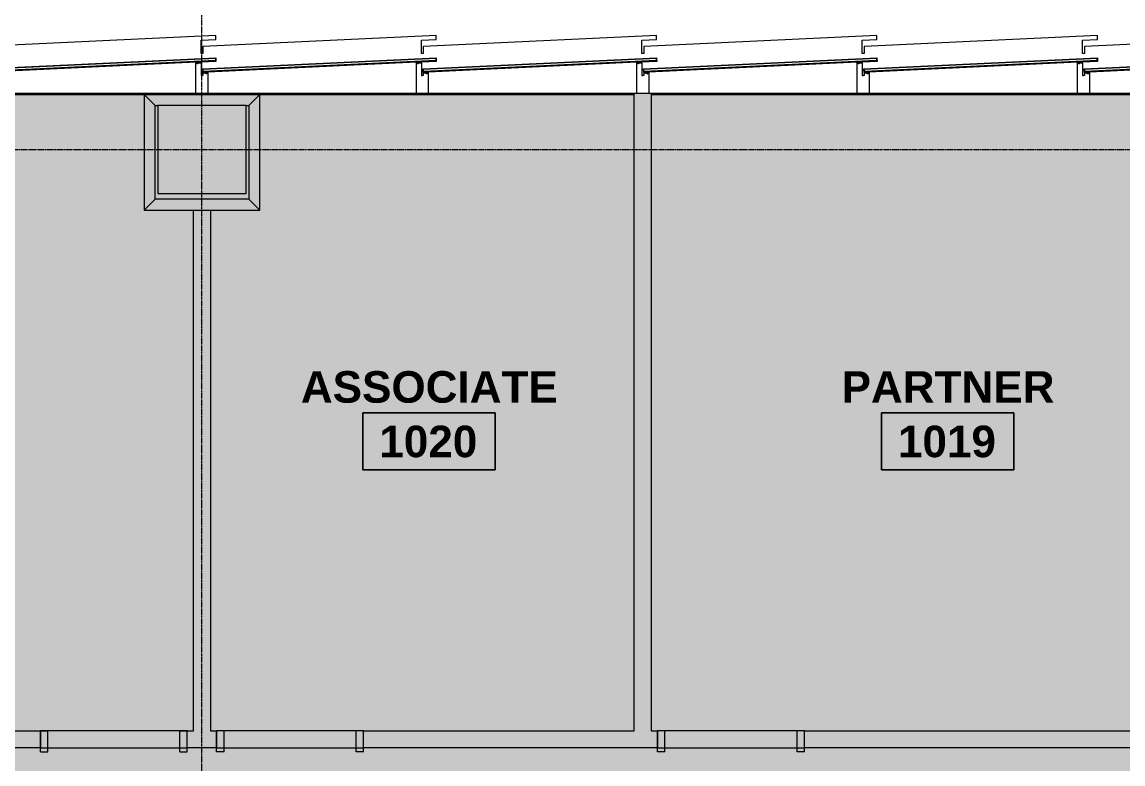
# Model space of a CAD drawing. Header units: inches. Extents: x -203 to 2908, y -968 to 768.
# Drawn here: x 1205.7 to 1505.5, y 397.9 to 599.9 of the extents above; entities that cross this region are included whole.
import ezdxf

# ---------------------------------------------------------------- set-up
doc = ezdxf.new("R2010")
doc.units = ezdxf.units.IN
doc.header["$MEASUREMENT"] = 0
doc.linetypes.add('Grid Line 1_2_', pattern=[0.875, 0.5, -0.125, 0.125, -0.125])
for name, color, linetype, lineweight in [('A-AREA-IDEN', 2, 'Continuous', 9), ('A-DETL-GENF', 92, 'Continuous', 9), ('A-DETL-THIN', 151, 'Continuous', 9), ('A-DOOR', 31, 'Continuous', 13), ('A-DOOR-FRAM', 31, 'Continuous', 20), ('A-Glaz-Exst', 7, 'Continuous', 9), ('A-WALL', 113, 'Continuous', 13), ('A-Wall-Exst', 7, 'Continuous', 9), ('A-WALL-PATT', 111, 'Continuous', 13), ('Jenner and Block 11fl_BB_dwg', 8, 'Continuous', 9), ('S-GRID', 1, 'Continuous', 9)]:
    doc.layers.add(name, color=color, linetype=linetype, lineweight=lineweight)
doc.styles.add('Swis721 Lt BT_B', font='', dxfattribs={"height": 8.583975})
doc.styles.get('Swis721 Lt BT_B').set_extended_font_data('Swis721 Lt BT', bold=True)

# ---------------------------------------------------------------- blocks, each defined once
blk = doc.blocks.new('Single Flush - OTJ_SOLIDFLUSH_ALUM-5493996-LEVEL 10 - RCP')
at = {"layer": 'A-DOOR-FRAM', "color": 8}
for p, q in [((-20, 3.4375), (-20, -2.3125)), ((-20, 3.4375), (-18, 3.4375)), ((-18, 3.4375), (-18, -2.3125)), ((18.000004, 3.4375), (18.000004, -2.3125)), ((18.000004, 3.4375), (20.000004, 3.4375)), ((20.000004, 3.4375), (20.000004, -2.3125)), ((-20, -2.3125), (-18, -2.3125)), ((18.000004, -2.3125), (20.000004, -2.3125))]:
    blk.add_line(p, q, dxfattribs=at)
blk = doc.blocks.new('Single Flush - OTJ_SOLIDFLUSH_ALUM-5493998-LEVEL 10 - RCP')
at = {"layer": 'A-DOOR-FRAM', "color": 8}
for p, q in [((-20, -3.4375), (-20, 2.3125)), ((-20, 2.3125), (-18, 2.3125)), ((-18, -3.4375), (-18, 2.3125)), ((18.000004, -3.4375), (18.000004, 2.3125)), ((18.000004, 2.3125), (20.000004, 2.3125)), ((20.000004, -3.4375), (20.000004, 2.3125)), ((-20, -3.4375), (-18, -3.4375)), ((18.000004, -3.4375), (20.000004, -3.4375))]:
    blk.add_line(p, q, dxfattribs=at)
blk = doc.blocks.new('Jenner and Block 11fl_BB_dwg_CW-60-V1-LEVEL 10 - RCP')
at = {"layer": 'A-Glaz-Exst'}
for p, q in [((12.2, 3.66), (9.21, -59.64)), ((12.71, 3.76), (9.71, -59.79)), ((12.7, 3.64), (11.95, 3.67)), ((11.38, -1.22), (11.47, -1.22)), ((11.38, -1.27), (11.46, -1.27)), ((11.51, -0.25), (11.47, -1.19)), ((11.69, -0.87), (11.49, -0.86)), ((11.67, -1.6), (11.68, -1.6)), ((11.68, -1.41), (11.69, -1.41)), ((11.68, -1.46), (11.68, -1.46)), ((11.68, -1.51), (11.68, -1.51)), ((11.68, -1.55), (11.68, -1.55)), ((11.69, -1.18), (11.7, -1.18)), ((11.69, -1.23), (11.7, -1.23)), ((11.69, -1.27), (11.69, -1.27)), ((11.69, -1.32), (11.69, -1.32)), ((11.69, -1.37), (11.69, -1.37)), ((11.7, -0.99), (11.71, -0.99)), ((11.7, -1.04), (11.7, -1.04)), ((11.7, -1.09), (11.7, -1.09)), ((11.7, -1.13), (11.7, -1.13)), ((11.71, -0.9), (11.71, -0.9)), ((11.71, -0.95), (11.71, -0.95)), ((8.67, -58.72), (8.75, -58.73)), ((8.67, -58.77), (8.75, -58.78)), ((8.94, -59.13), (8.74, -59.12)), ((8.96, -59.05), (8.97, -59.05)), ((8.96, -59.1), (8.96, -59.1)), ((8.96, -59.63), (9.71, -59.67)), ((8.97, -58.82), (8.98, -58.82)), ((8.97, -58.86), (8.97, -58.86)), ((8.97, -58.91), (8.97, -58.91)), ((8.97, -58.96), (8.97, -58.96)), ((8.96, -59), (8.97, -59)), ((8.98, -58.58), (8.99, -58.58)), ((8.98, -58.63), (8.99, -58.63)), ((8.98, -58.68), (8.98, -58.68)), ((8.98, -58.72), (8.98, -58.72)), ((8.98, -58.77), (8.98, -58.77)), ((8.99, -58.4), (9, -58.4)), ((8.99, -58.44), (8.99, -58.44)), ((8.99, -58.49), (8.99, -58.49)), ((8.99, -58.54), (8.99, -58.54))]:
    blk.add_line(p, q, dxfattribs=at)
at = {"layer": 'A-Glaz-Exst', "flags": 128}
for points in [[(9.95, -59.8), (12.95, 3.75), (12.7, 3.76), (11.95, 3.8), (11.76, -0.26), (11.7, -1.58), (9.02, -58.42), (8.96, -59.75), (9.95, -59.8)], [(14.14, 0), (14.14, -0.26), (17.76, -0.26), (17.95, 3.75), (18.96, 3.75), (15.96, -59.75), (14.14, -59.75), (14.14, -60)], [(2.96, -0.25), (3.14, -0.25), (3.14, 0)], [(11.56, -0.25), (8.14, -0.25), (8.14, 0), (8.14, -0.25)], [(2.96, -1.63), (2.96, -0.25), (2.96, -1.63), (11.5, -1.63)], [(11.44, -1.19), (11.42, -1.18), (11.42, -1.15), (11.35, -1.14), (11.32, -1.19), (11.31, -1.24), (11.32, -1.29), (11.34, -1.34), (11.41, -1.35), (11.41, -1.31), (11.44, -1.31)], [(11.49, -0.87), (11.47, -1.19), (11.41, -1.19), (11.41, -1.16), (11.38, -1.16), (11.33, -1.22), (11.32, -1.24), (11.33, -1.27), (11.37, -1.33), (11.4, -1.34), (11.4, -1.31), (11.47, -1.31), (11.46, -1.34)], [(11.45, -1.62), (11.47, -1.31), (11.45, -1.62), (11.65, -1.62)], [(8.97, -58.38), (8.71, -58.38), (2.96, -58.38), (2.96, -59.75), (2.96, -58.37)], [(2.96, -59.75), (3.14, -59.75), (3.14, -60)], [(8.75, -58.81), (8.71, -59.75), (8.14, -59.75), (8.14, -60)], [(8.72, -58.81), (8.7, -58.81), (8.7, -58.85), (8.62, -58.85), (8.6, -58.8), (8.6, -58.75), (8.61, -58.69), (8.63, -58.65), (8.71, -58.65), (8.71, -58.69), (8.73, -58.69)], [(8.74, -59.13), (8.75, -58.81), (8.69, -58.81), (8.68, -58.84), (8.65, -58.84), (8.61, -58.77), (8.61, -58.75), (8.62, -58.72), (8.66, -58.66), (8.69, -58.66), (8.69, -58.69), (8.76, -58.69), (8.77, -58.38)], [(8.76, -58.69), (8.77, -58.38), (8.76, -58.69), (8.76, -58.66)]]:
    blk.add_lwpolyline(points, dxfattribs=at)
at = {"layer": 'A-Glaz-Exst'}
for centre, radius, start, end in [((11.38, -1.25), 0.0249, 87.3555, 177.3555), ((11.38, -1.25), 0.0249, 177.3555, 267.3555), ((11.44, -1.16), 0.0305, 271.5516, 353.6896), ((11.43, -1.34), 0.0305, 1.0214, 83.1594), ((11.47, -1.25), 0.0249, 267.3555, 357.3555), ((11.47, -1.25), 0.0249, 357.3555, 87.3555), ((11.63, -0.5), 0.258, 238.8655, 297.0089), ((11.62, -0.6), 0.258, 238.8655, 297.0089), ((11.64, -0.31), 0.258, 238.8655, 297.0089), ((11.63, -0.41), 0.258, 238.8655, 297.0089), ((11.65, -0.03), 0.258, 238.8655, 297.0089), ((11.64, -0.12), 0.258, 238.8655, 297.0089), ((11.64, -0.22), 0.258, 238.8655, 297.0089), ((11.68, -1.53), 0.0234, 87.297, 267.297), ((11.67, -1.62), 0.0234, 87.297, 177.7828), ((11.67, -1.62), 0.0234, 87.297, 177.2547), ((11.69, -1.34), 0.0234, 87.297, 267.297), ((11.68, -1.44), 0.0234, 87.297, 267.297), ((11.7, -1.16), 0.0234, 87.297, 267.297), ((11.69, -1.25), 0.0234, 87.297, 267.297), ((11.68, -1.58), 0.0238, 260.3836, 353.7904), ((11.7, -0.97), 0.0234, 87.297, 267.297), ((11.7, -1.06), 0.0234, 87.297, 267.297), ((11.68, -1.48), 0.0234, 267.297, 87.297), ((11.68, -1.58), 0.0234, 15.8834, 87.297), ((11.68, -1.58), 0.0234, 267.297, 1.6464), ((11.71, -0.88), 0.0234, 175.8685, 267.297), ((11.69, -1.3), 0.0234, 267.297, 87.297), ((11.69, -1.39), 0.0234, 267.297, 87.297), ((11.71, -1.02), 0.0234, 267.297, 87.297), ((11.7, -1.11), 0.0234, 267.297, 87.297), ((11.7, -1.2), 0.0234, 267.297, 87.297), ((11.71, -0.92), 0.0234, 267.297, 87.297), ((8.67, -58.75), 0.0249, 87.3502, 177.3502), ((8.67, -58.75), 0.0249, 177.3502, 267.3502), ((8.83, -59.98), 0.34, 67.7305, 110.8758), ((8.83, -60.07), 0.34, 68.4686, 111.6228), ((8.72, -58.84), 0.0305, 1.0161, 83.1541), ((8.83, -59.72), 0.34, 65.4949, 108.6593), ((8.83, -59.81), 0.34, 66.2438, 109.3942), ((8.83, -59.89), 0.34, 67.0021, 110.133), ((8.73, -58.66), 0.0305, 271.5463, 353.6844), ((8.83, -59.55), 0.34, 63.9852, 107.2002), ((8.83, -59.64), 0.34, 64.7421, 107.928), ((8.75, -58.75), 0.0249, 357.3502, 87.3502), ((8.75, -58.75), 0.0249, 267.3502, 357.3502), ((8.97, -58.93), 0.0234, 87.3355, 267.3355), ((8.96, -59.03), 0.0234, 87.3355, 267.3355), ((8.96, -59.12), 0.0234, 87.3355, 193.174), ((8.98, -58.75), 0.0234, 87.3355, 267.3355), ((8.97, -58.84), 0.0234, 87.3355, 267.3355), ((8.99, -58.56), 0.0234, 87.3355, 267.3355), ((8.98, -58.65), 0.0234, 87.3355, 267.3355), ((8.96, -59.07), 0.0234, 267.3355, 87.3355), ((8.99, -58.37), 0.0234, 190.1274, 267.3355), ((8.99, -58.37), 0.0234, 190.6265, 267.3355), ((8.99, -58.47), 0.0234, 87.3355, 267.3355), ((8.97, -58.89), 0.0234, 267.3355, 87.3355), ((8.97, -58.98), 0.0234, 267.3355, 87.3355), ((8.98, -58.7), 0.0234, 267.3355, 87.3355), ((8.98, -58.79), 0.0234, 267.3355, 87.3355), ((9, -58.42), 0.0238, 0.8421, 94.2489), ((9, -58.42), 0.0234, 267.3355, 87.3355), ((8.99, -58.51), 0.0234, 267.3355, 87.3355), ((8.99, -58.61), 0.0234, 267.3355, 87.3355)]:
    blk.add_arc(centre, radius, start, end, dxfattribs=at)
blk = doc.blocks.new('Jenner and Block 11fl_BB_dwg_CW-60-5551899-LEVEL 10 - RCP')
at = {"layer": 'A-Glaz-Exst'}
for p, q in [((12.2, 3.66), (9.21, -59.64)), ((12.71, 3.76), (9.71, -59.79)), ((12.7, 3.64), (11.95, 3.67)), ((3.32, -1.63), (11.5, -1.63)), ((11.38, -1.22), (11.47, -1.22)), ((11.38, -1.27), (11.46, -1.27)), ((11.51, -0.25), (11.47, -1.19)), ((11.69, -0.87), (11.49, -0.86)), ((11.67, -1.6), (11.68, -1.6)), ((11.68, -1.41), (11.69, -1.41)), ((11.68, -1.46), (11.68, -1.46)), ((11.68, -1.51), (11.68, -1.51)), ((11.68, -1.55), (11.68, -1.55)), ((11.69, -1.18), (11.7, -1.18)), ((11.69, -1.23), (11.7, -1.23)), ((11.69, -1.27), (11.69, -1.27)), ((11.69, -1.32), (11.69, -1.32)), ((11.69, -1.37), (11.69, -1.37)), ((11.7, -0.99), (11.71, -0.99)), ((11.7, -1.04), (11.7, -1.04)), ((11.7, -1.09), (11.7, -1.09)), ((11.7, -1.13), (11.7, -1.13)), ((11.71, -0.9), (11.71, -0.9)), ((11.71, -0.95), (11.71, -0.95)), ((8.67, -58.72), (8.75, -58.73)), ((8.67, -58.77), (8.75, -58.78)), ((8.94, -59.13), (8.74, -59.12)), ((8.96, -59.05), (8.97, -59.05)), ((8.96, -59.1), (8.96, -59.1)), ((8.96, -59.63), (9.71, -59.67)), ((8.97, -58.82), (8.98, -58.82)), ((8.97, -58.86), (8.97, -58.86)), ((8.97, -58.91), (8.97, -58.91)), ((8.97, -58.96), (8.97, -58.96)), ((8.96, -59), (8.97, -59)), ((8.98, -58.58), (8.99, -58.58)), ((8.98, -58.63), (8.99, -58.63)), ((8.98, -58.68), (8.98, -58.68)), ((8.98, -58.72), (8.98, -58.72)), ((8.98, -58.77), (8.98, -58.77)), ((8.99, -58.4), (9, -58.4)), ((8.99, -58.44), (8.99, -58.44)), ((8.99, -58.49), (8.99, -58.49)), ((8.99, -58.54), (8.99, -58.54))]:
    blk.add_line(p, q, dxfattribs=at)
at = {"layer": 'A-Glaz-Exst', "flags": 128}
for points in [[(9.95, -59.8), (12.95, 3.75), (12.7, 3.76), (11.95, 3.8), (11.76, -0.26), (11.7, -1.58), (9.02, -58.42), (8.96, -59.75), (9.95, -59.8)], [(14.14, 0), (14.14, -0.26), (17.76, -0.26), (17.95, 3.75), (18.96, 3.75), (15.96, -59.75), (14.14, -59.75), (14.14, -60)], [(11.56, -0.25), (8.14, -0.25), (8.14, 0), (8.14, -0.25)], [(11.44, -1.19), (11.42, -1.18), (11.42, -1.15), (11.35, -1.14), (11.32, -1.19), (11.31, -1.24), (11.32, -1.29), (11.34, -1.34), (11.41, -1.35), (11.41, -1.31), (11.44, -1.31)], [(11.49, -0.87), (11.47, -1.19), (11.41, -1.19), (11.41, -1.16), (11.38, -1.16), (11.33, -1.22), (11.32, -1.24), (11.33, -1.27), (11.37, -1.33), (11.4, -1.34), (11.4, -1.31), (11.47, -1.31), (11.46, -1.34)], [(11.45, -1.62), (11.47, -1.31), (11.45, -1.62), (11.65, -1.62)], [(8.97, -58.38), (8.71, -58.38), (2.96, -58.38), (2.96, -59.75), (2.96, -58.37)], [(2.96, -59.75), (3.14, -59.75), (3.14, -60)], [(8.75, -58.81), (8.71, -59.75), (8.14, -59.75), (8.14, -60)], [(8.72, -58.81), (8.7, -58.81), (8.7, -58.85), (8.62, -58.85), (8.6, -58.8), (8.6, -58.75), (8.61, -58.69), (8.63, -58.65), (8.71, -58.65), (8.71, -58.69), (8.73, -58.69)], [(8.74, -59.13), (8.75, -58.81), (8.69, -58.81), (8.68, -58.84), (8.65, -58.84), (8.61, -58.77), (8.61, -58.75), (8.62, -58.72), (8.66, -58.66), (8.69, -58.66), (8.69, -58.69), (8.76, -58.69), (8.77, -58.38)], [(8.76, -58.69), (8.77, -58.38), (8.76, -58.69), (8.76, -58.66)]]:
    blk.add_lwpolyline(points, dxfattribs=at)
at = {"layer": 'A-Glaz-Exst'}
for centre, radius, start, end in [((11.38, -1.25), 0.0249, 87.3555, 177.3555), ((11.38, -1.25), 0.0249, 177.3555, 267.3555), ((11.44, -1.16), 0.0305, 271.5516, 353.6896), ((11.43, -1.34), 0.0305, 1.0214, 83.1594), ((11.47, -1.25), 0.0249, 267.3555, 357.3555), ((11.47, -1.25), 0.0249, 357.3555, 87.3555), ((11.63, -0.5), 0.258, 238.8655, 297.0089), ((11.62, -0.6), 0.258, 238.8655, 297.0089), ((11.64, -0.31), 0.258, 238.8655, 297.0089), ((11.63, -0.41), 0.258, 238.8655, 297.0089), ((11.65, -0.03), 0.258, 238.8655, 297.0089), ((11.64, -0.12), 0.258, 238.8655, 297.0089), ((11.64, -0.22), 0.258, 238.8655, 297.0089), ((11.68, -1.53), 0.0234, 87.297, 267.297), ((11.67, -1.62), 0.0234, 87.297, 177.7828), ((11.67, -1.62), 0.0234, 87.297, 177.2547), ((11.69, -1.34), 0.0234, 87.297, 267.297), ((11.68, -1.44), 0.0234, 87.297, 267.297), ((11.7, -1.16), 0.0234, 87.297, 267.297), ((11.69, -1.25), 0.0234, 87.297, 267.297), ((11.68, -1.58), 0.0238, 260.3836, 353.7904), ((11.7, -0.97), 0.0234, 87.297, 267.297), ((11.7, -1.06), 0.0234, 87.297, 267.297), ((11.68, -1.48), 0.0234, 267.297, 87.297), ((11.68, -1.58), 0.0234, 15.8834, 87.297), ((11.68, -1.58), 0.0234, 267.297, 1.6464), ((11.71, -0.88), 0.0234, 175.8685, 267.297), ((11.69, -1.3), 0.0234, 267.297, 87.297), ((11.69, -1.39), 0.0234, 267.297, 87.297), ((11.71, -1.02), 0.0234, 267.297, 87.297), ((11.7, -1.11), 0.0234, 267.297, 87.297), ((11.7, -1.2), 0.0234, 267.297, 87.297), ((11.71, -0.92), 0.0234, 267.297, 87.297), ((8.67, -58.75), 0.0249, 87.3502, 177.3502), ((8.67, -58.75), 0.0249, 177.3502, 267.3502), ((8.83, -59.98), 0.34, 67.7305, 110.8758), ((8.83, -60.07), 0.34, 68.4686, 111.6228), ((8.72, -58.84), 0.0305, 1.0161, 83.1541), ((8.83, -59.72), 0.34, 65.4949, 108.6593), ((8.83, -59.81), 0.34, 66.2438, 109.3942), ((8.83, -59.89), 0.34, 67.0021, 110.133), ((8.73, -58.66), 0.0305, 271.5463, 353.6844), ((8.83, -59.55), 0.34, 63.9852, 107.2002), ((8.83, -59.64), 0.34, 64.7421, 107.928), ((8.75, -58.75), 0.0249, 357.3502, 87.3502), ((8.75, -58.75), 0.0249, 267.3502, 357.3502), ((8.97, -58.93), 0.0234, 87.3355, 267.3355), ((8.96, -59.03), 0.0234, 87.3355, 267.3355), ((8.96, -59.12), 0.0234, 87.3355, 193.174), ((8.98, -58.75), 0.0234, 87.3355, 267.3355), ((8.97, -58.84), 0.0234, 87.3355, 267.3355), ((8.99, -58.56), 0.0234, 87.3355, 267.3355), ((8.98, -58.65), 0.0234, 87.3355, 267.3355), ((8.96, -59.07), 0.0234, 267.3355, 87.3355), ((8.99, -58.37), 0.0234, 190.1274, 267.3355), ((8.99, -58.37), 0.0234, 190.6265, 267.3355), ((8.99, -58.47), 0.0234, 87.3355, 267.3355), ((8.97, -58.89), 0.0234, 267.3355, 87.3355), ((8.97, -58.98), 0.0234, 267.3355, 87.3355), ((8.98, -58.7), 0.0234, 267.3355, 87.3355), ((8.98, -58.79), 0.0234, 267.3355, 87.3355), ((9, -58.42), 0.0238, 0.8421, 94.2489), ((9, -58.42), 0.0234, 267.3355, 87.3355), ((8.99, -58.51), 0.0234, 267.3355, 87.3355), ((8.99, -58.61), 0.0234, 267.3355, 87.3355)]:
    blk.add_arc(centre, radius, start, end, dxfattribs=at)
blk = doc.blocks.new('Jenner and Block 11fl_BB_dwg_CW-60-V15-LEVEL 10 - RCP')
at = {"layer": 'A-Glaz-Exst'}
for p, q in [((12.2, 3.66), (9.21, -59.64)), ((12.71, 3.76), (9.71, -59.79)), ((12.7, 3.64), (11.95, 3.67)), ((11.38, -1.22), (11.47, -1.22)), ((11.38, -1.27), (11.46, -1.27)), ((11.51, -0.25), (11.47, -1.19)), ((11.69, -0.87), (11.49, -0.86)), ((11.67, -1.6), (11.68, -1.6)), ((11.68, -1.41), (11.69, -1.41)), ((11.68, -1.46), (11.68, -1.46)), ((11.68, -1.51), (11.68, -1.51)), ((11.68, -1.55), (11.68, -1.55)), ((11.69, -1.18), (11.7, -1.18)), ((11.69, -1.23), (11.7, -1.23)), ((11.69, -1.27), (11.69, -1.27)), ((11.69, -1.32), (11.69, -1.32)), ((11.69, -1.37), (11.69, -1.37)), ((11.7, -0.99), (11.71, -0.99)), ((11.7, -1.04), (11.7, -1.04)), ((11.7, -1.09), (11.7, -1.09)), ((11.7, -1.13), (11.7, -1.13)), ((11.71, -0.9), (11.71, -0.9)), ((11.71, -0.95), (11.71, -0.95)), ((8.67, -58.72), (8.75, -58.73)), ((8.67, -58.77), (8.75, -58.78)), ((8.94, -59.13), (8.74, -59.12)), ((8.96, -59.05), (8.97, -59.05)), ((8.96, -59.1), (8.96, -59.1)), ((8.96, -59.63), (9.71, -59.67)), ((8.97, -58.82), (8.98, -58.82)), ((8.97, -58.86), (8.97, -58.86)), ((8.97, -58.91), (8.97, -58.91)), ((8.97, -58.96), (8.97, -58.96)), ((8.96, -59), (8.97, -59)), ((8.98, -58.58), (8.99, -58.58)), ((8.98, -58.63), (8.99, -58.63)), ((8.98, -58.68), (8.98, -58.68)), ((8.98, -58.72), (8.98, -58.72)), ((8.98, -58.77), (8.98, -58.77)), ((8.99, -58.4), (9, -58.4)), ((8.99, -58.44), (8.99, -58.44)), ((8.99, -58.49), (8.99, -58.49)), ((8.99, -58.54), (8.99, -58.54))]:
    blk.add_line(p, q, dxfattribs=at)
at = {"layer": 'A-Glaz-Exst', "flags": 128}
for points in [[(9.95, -59.8), (12.95, 3.75), (12.7, 3.76), (11.95, 3.8), (11.76, -0.26), (11.7, -1.58), (9.02, -58.42), (8.96, -59.75), (9.95, -59.8)], [(14.14, 0), (14.14, -0.26), (17.76, -0.26), (17.95, 3.75), (18.96, 3.75), (15.96, -59.75), (14.14, -59.75), (14.14, -60)], [(2.96, -0.25), (3.14, -0.25), (3.14, 0)], [(11.56, -0.25), (8.14, -0.25), (8.14, 0), (8.14, -0.25)], [(2.96, -1.63), (2.96, -0.25), (2.96, -1.63), (11.5, -1.63)], [(11.44, -1.19), (11.42, -1.18), (11.42, -1.15), (11.35, -1.14), (11.32, -1.19), (11.31, -1.24), (11.32, -1.29), (11.34, -1.34), (11.41, -1.35), (11.41, -1.31), (11.44, -1.31)], [(11.49, -0.87), (11.47, -1.19), (11.41, -1.19), (11.41, -1.16), (11.38, -1.16), (11.33, -1.22), (11.32, -1.24), (11.33, -1.27), (11.37, -1.33), (11.4, -1.34), (11.4, -1.31), (11.47, -1.31), (11.46, -1.34)], [(11.45, -1.62), (11.47, -1.31), (11.45, -1.62), (11.65, -1.62)], [(8.97, -58.38), (8.71, -58.38), (3.32, -58.38)], [(8.75, -58.81), (8.71, -59.75), (8.14, -59.75), (8.14, -60)], [(8.72, -58.81), (8.7, -58.81), (8.7, -58.85), (8.62, -58.85), (8.6, -58.8), (8.6, -58.75), (8.61, -58.69), (8.63, -58.65), (8.71, -58.65), (8.71, -58.69), (8.73, -58.69)], [(8.74, -59.13), (8.75, -58.81), (8.69, -58.81), (8.68, -58.84), (8.65, -58.84), (8.61, -58.77), (8.61, -58.75), (8.62, -58.72), (8.66, -58.66), (8.69, -58.66), (8.69, -58.69), (8.76, -58.69), (8.77, -58.38)], [(8.76, -58.69), (8.77, -58.38), (8.76, -58.69), (8.76, -58.66)]]:
    blk.add_lwpolyline(points, dxfattribs=at)
at = {"layer": 'A-Glaz-Exst'}
for centre, radius, start, end in [((11.38, -1.25), 0.0249, 87.3555, 177.3555), ((11.38, -1.25), 0.0249, 177.3555, 267.3555), ((11.44, -1.16), 0.0305, 271.5516, 353.6896), ((11.43, -1.34), 0.0305, 1.0214, 83.1594), ((11.47, -1.25), 0.0249, 267.3555, 357.3555), ((11.47, -1.25), 0.0249, 357.3555, 87.3555), ((11.63, -0.5), 0.258, 238.8655, 297.0089), ((11.62, -0.6), 0.258, 238.8655, 297.0089), ((11.64, -0.31), 0.258, 238.8655, 297.0089), ((11.63, -0.41), 0.258, 238.8655, 297.0089), ((11.65, -0.03), 0.258, 238.8655, 297.0089), ((11.64, -0.12), 0.258, 238.8655, 297.0089), ((11.64, -0.22), 0.258, 238.8655, 297.0089), ((11.68, -1.53), 0.0234, 87.297, 267.297), ((11.67, -1.62), 0.0234, 87.297, 177.7828), ((11.67, -1.62), 0.0234, 87.297, 177.2547), ((11.69, -1.34), 0.0234, 87.297, 267.297), ((11.68, -1.44), 0.0234, 87.297, 267.297), ((11.7, -1.16), 0.0234, 87.297, 267.297), ((11.69, -1.25), 0.0234, 87.297, 267.297), ((11.68, -1.58), 0.0238, 260.3836, 353.7904), ((11.7, -0.97), 0.0234, 87.297, 267.297), ((11.7, -1.06), 0.0234, 87.297, 267.297), ((11.68, -1.48), 0.0234, 267.297, 87.297), ((11.68, -1.58), 0.0234, 15.8834, 87.297), ((11.68, -1.58), 0.0234, 267.297, 1.6464), ((11.71, -0.88), 0.0234, 175.8685, 267.297), ((11.69, -1.3), 0.0234, 267.297, 87.297), ((11.69, -1.39), 0.0234, 267.297, 87.297), ((11.71, -1.02), 0.0234, 267.297, 87.297), ((11.7, -1.11), 0.0234, 267.297, 87.297), ((11.7, -1.2), 0.0234, 267.297, 87.297), ((11.71, -0.92), 0.0234, 267.297, 87.297), ((8.67, -58.75), 0.0249, 87.3502, 177.3502), ((8.67, -58.75), 0.0249, 177.3502, 267.3502), ((8.83, -59.98), 0.34, 67.7305, 110.8758), ((8.83, -60.07), 0.34, 68.4686, 111.6228), ((8.72, -58.84), 0.0305, 1.0161, 83.1541), ((8.83, -59.72), 0.34, 65.4949, 108.6593), ((8.83, -59.81), 0.34, 66.2438, 109.3942), ((8.83, -59.89), 0.34, 67.0021, 110.133), ((8.73, -58.66), 0.0305, 271.5463, 353.6844), ((8.83, -59.55), 0.34, 63.9852, 107.2002), ((8.83, -59.64), 0.34, 64.7421, 107.928), ((8.75, -58.75), 0.0249, 357.3502, 87.3502), ((8.75, -58.75), 0.0249, 267.3502, 357.3502), ((8.97, -58.93), 0.0234, 87.3355, 267.3355), ((8.96, -59.03), 0.0234, 87.3355, 267.3355), ((8.96, -59.12), 0.0234, 87.3355, 193.174), ((8.98, -58.75), 0.0234, 87.3355, 267.3355), ((8.97, -58.84), 0.0234, 87.3355, 267.3355), ((8.99, -58.56), 0.0234, 87.3355, 267.3355), ((8.98, -58.65), 0.0234, 87.3355, 267.3355), ((8.96, -59.07), 0.0234, 267.3355, 87.3355), ((8.99, -58.37), 0.0234, 190.1274, 267.3355), ((8.99, -58.37), 0.0234, 190.6265, 267.3355), ((8.99, -58.47), 0.0234, 87.3355, 267.3355), ((8.97, -58.89), 0.0234, 267.3355, 87.3355), ((8.97, -58.98), 0.0234, 267.3355, 87.3355), ((8.98, -58.7), 0.0234, 267.3355, 87.3355), ((8.98, -58.79), 0.0234, 267.3355, 87.3355), ((9, -58.42), 0.0238, 0.8421, 94.2489), ((9, -58.42), 0.0234, 267.3355, 87.3355), ((8.99, -58.51), 0.0234, 267.3355, 87.3355), ((8.99, -58.61), 0.0234, 267.3355, 87.3355)]:
    blk.add_arc(centre, radius, start, end, dxfattribs=at)
blk = doc.blocks.new('Jenner and Block 11fl_BB_dwg-4752473-LEVEL 10 - RCP')
at = {"layer": 'A-Glaz-Exst'}
for p, q in [((1077.05, 580.15), (1372.42, 580.15)), ((1377.05, 580.15), (1732.42, 580.15))]:
    blk.add_line(p, q, dxfattribs=at)
at = {"layer": 'A-Wall-Exst'}
blk.add_line((1266.73, 577.15), (1267.48, 577.15), dxfattribs=at)
at = {"layer": 'A-Wall-Exst', "flags": 128}
for points in [[(1238.98, 580.15), (1238.98, 548.65), (1252.42, 548.65)], [(1257.05, 548.65), (1270.48, 548.65), (1270.48, 580.15), (1238.98, 580.15)], [(1267.48, 577.15), (1267.48, 551.65), (1241.98, 551.65), (1241.98, 577.15), (1242.73, 577.15)]]:
    blk.add_lwpolyline(points, dxfattribs=at)
at = {"layer": 'A-WALL-PATT', "color": 7, "lineweight": 9, "flags": 128}
for points in [[(1238.98, 580.15), (1241.98, 577.15)], [(1267.48, 577.15), (1270.48, 580.15)], [(1241.98, 551.65), (1238.98, 548.65)], [(1267.48, 551.65), (1270.48, 548.65)]]:
    blk.add_lwpolyline(points, close=True, dxfattribs=at)
at = {"extrusion": (0, 0, -1), "zscale": -1, "rotation": 90.00000000000001}
for name, p in [('Jenner and Block 11fl_BB_dwg_CW-60-V1-LEVEL 10 - RCP', (-1254.73, 577.19)), ('Jenner and Block 11fl_BB_dwg_CW-60-V1-LEVEL 10 - RCP', (-1314.73, 577.19)), ('Jenner and Block 11fl_BB_dwg_CW-60-5551899-LEVEL 10 - RCP', (-1374.73, 577.19)), ('Jenner and Block 11fl_BB_dwg_CW-60-V15-LEVEL 10 - RCP', (-1434.73, 577.19)), ('Jenner and Block 11fl_BB_dwg_CW-60-V1-LEVEL 10 - RCP', (-1494.73, 577.19)), ('Jenner and Block 11fl_BB_dwg_CW-60-V1-LEVEL 10 - RCP', (-1554.73, 577.19))]:
    blk.add_blockref(name, p, dxfattribs=at)
blk = doc.blocks.new('Room Tag - Room Name and Number-3379422-LEVEL 10 - RCP')
at = {"layer": 'A-AREA-IDEN'}
for p, q in [((-0.1881, -0.1636), (-0.1881, -0.0018)), ((-0.1881, -0.0018), (0.1869, -0.0018)), ((0.1869, -0.0018), (-0.1881, -0.0018)), ((-0.1881, -0.0018), (-0.1881, -0.1636)), ((0.1869, -0.0018), (0.1869, -0.1636)), ((0.1869, -0.1636), (0.1869, -0.0018)), ((0.1869, -0.1636), (-0.1881, -0.1636)), ((-0.1881, -0.1636), (0.1869, -0.1636))]:
    blk.add_line(p, q, dxfattribs=at)

msp = doc.modelspace()

# ---------------------------------------------------------------- hatches: boundary and pattern name
at = {"layer": 'A-DETL-GENF'}
h = msp.add_hatch(color=9, dxfattribs=at)
h.paths.add_polyline_path([(660.98, -433.44), (660.98, -433.94), (656.69, -433.94), (656.69, -433.44)], flags=0)
h.paths.add_polyline_path([(131.76, -847.99), (290.55, -780.58), (225.58, -627.57), (209.01, -634.6), (202.64, -619.58), (206.9, -617.78), (211.46, -628.54), (296.14, -592.58), (297.95, -596.84), (229.84, -625.76), (294.8, -778.77), (401.29, -733.56), (336.32, -580.55), (334.77, -581.21), (332.96, -576.95), (428.69, -536.31), (430.5, -540.56), (340.58, -578.74), (405.55, -731.76), (515.31, -685.15), (511.69, -685.15), (511.69, -619.4), (491.89, -619.4), (491.89, -612.4), (492.01, -612.4), (492.01, -532.94), (471.73, -532.94), (471.73, -523.06), (467.32, -524.93), (465.51, -520.68), (471.73, -518.03), (471.73, -508.94), (495.73, -508.94), (495.73, -510.53), (499.51, -510.53), (499.51, -516.53), (499.01, -516.53), (499.01, -612.4), (658.19, -612.4), (718.26, -586.9), (718.26, -516.53), (539.51, -516.53), (539.51, -510.53), (555.67, -510.53), (555.67, -394.75), (560.67, -394.75), (560.67, -437.31), (560.17, -437.31), (560.17, -441.94), (560.67, -441.94), (560.67, -498.09), (619.48, -498.09), (619.48, -477.94), (626.48, -477.94), (626.48, -500.46), (758.11, -500.46), (758.11, -433.94), (754.23, -433.94), (754.23, -433.44), (758.11, -433.44), (758.11, -376.94), (697.48, -376.94), (697.48, -433.44), (721.73, -433.44), (721.73, -433.94), (693.48, -433.94), (693.48, -433.44), (696.98, -433.43), (696.98, -376.94), (661.48, -376.94), (661.48, -433.44), (660.98, -433.44), (660.98, -376.94), (625.46, -376.94), (625.46, -433.44), (624.19, -433.44), (624.19, -433.94), (625.46, -433.94), (625.46, -441.94), (600.17, -441.94), (600.17, -437.31), (620.83, -437.31), (620.83, -304.37), (601.17, -304.37), (601.17, -299.75), (634.61, -299.75), (634.61, -356.95), (665.48, -356.95), (665.48, -344.95), (665.98, -344.95), (665.98, -356.95), (696.98, -356.95), (696.98, -299.95), (699.23, -299.95), (699.23, -300.45), (697.48, -300.45), (697.48, -356.95), (733.48, -356.95), (733.48, -300.45), (731.73, -300.45), (731.73, -299.95), (757.71, -299.95), (757.71, -300.45), (733.98, -300.45), (733.98, -356.95), (794.21, -356.95), (794.21, -300.45), (790.21, -300.45), (790.21, -299.95), (794.21, -299.95), (794.21, -230.99), (634.98, -230.99), (634.98, -254.99), (560.67, -254.98), (560.67, -299.75), (561.17, -299.75), (561.17, -304.37), (560.67, -304.37), (560.67, -346.75), (555.67, -346.75), (555.67, -249.98), (575.84, -249.98), (575.84, -200.84), (587.09, -200.84), (587.09, -243.74), (630.36, -243.74), (630.36, -224.99), (674.86, -224.99), (674.86, -160.84), (555.74, -160.84), (555.74, 0.66), (596.73, 0.66), (596.73, -16.34), (638.73, -16.34), (638.73, 0.66), (700.73, 0.66), (700.73, -16.34), (742.73, -16.34), (742.73, 0.66), (804.73, 0.66), (804.73, -16.34), (846.73, -16.34), (846.73, 0.66), (908.73, 0.66), (908.73, -16.34), (950.73, -16.34), (950.73, 0.66), (993.73, 0.66), (993.73, -121.74), (988.73, -121.74), (988.73, -121.34), (980.11, -121.34), (980.11, -122.59), (769.74, -122.59), (769.74, -217.72), (962.61, -217.72), (962.61, -199.94), (988.73, -199.94), (988.73, -161.74), (993.73, -161.74), (993.73, -227.33), (967.61, -227.33), (967.61, -227.44), (962.61, -227.44), (962.61, -224.72), (800.21, -224.72), (800.21, -303.86), (962.61, -303.86), (962.61, -267.44), (967.61, -267.44), (967.61, -426.91), (1012.73, -426.91), (1012.73, -431.54), (967.61, -431.54), (967.61, -457.44), (946.48, -457.44), (946.48, -308.86), (800.21, -308.86), (800.21, -362.95), (764.11, -362.95), (764.11, -516.53), (744.73, -516.53), (744.73, -520.1), (942.73, -520.1), (942.73, -524.65), (1492.42, -524.65), (1492.42, -327.97), (1377.05, -327.97), (1377.05, -349.65), (1369.05, -349.65), (1369.05, -82.65), (1372.42, -82.65), (1372.42, -36.97), (1360.73, -36.97), (1360.73, -32.34), (1369.05, -32.34), (1369.05, 0.03), (1377.05, 0.03), (1377.05, -3.97), (1492.42, -3.97), (1492.42, -161.34), (1377.05, -161.34), (1377.05, -323.34), (1497.05, -323.34), (1497.05, -372.91), (1498.73, -372.91), (1498.73, -377.54), (1497.05, -377.54), (1497.05, -524.65), (1723.7, -524.65), (1723.7, -257.17), (1557.05, -257.17), (1557.05, -261.86), (1552.42, -261.86), (1552.42, -247.86), (1557.05, -247.86), (1557.05, -252.54), (1723.7, -252.54), (1723.7, -137.33), (1557.05, -137.33), (1557.05, -207.86), (1552.42, -207.86), (1552.42, -70.86), (1557.05, -70.86), (1557.05, -132.71), (1723.7, -132.71), (1723.7, -17.58), (1582.73, -17.58), (1582.73, -29.34), (1557.05, -29.34), (1557.05, -30.86), (1552.42, -30.86), (1552.42, 61.14), (1557.05, 61.14), (1557.05, -1.34), (1582.73, -1.34), (1582.73, -12.96), (1723.7, -12.96), (1723.7, 102.67), (1557.05, 102.67), (1557.05, 101.14), (1552.42, 101.14), (1552.42, 109.14), (1557.05, 109.14), (1557.05, 107.29), (1723.7, 107.29), (1723.7, 222.67), (1557.05, 222.67), (1557.05, 149.14), (1552.42, 149.14), (1552.42, 228.98), (1557.05, 228.98), (1557.05, 227.29), (1723.7, 227.29), (1723.7, 284.95), (1723.3, 284.95), (1723.3, 338.96), (1557.05, 338.96), (1557.05, 268.98), (1552.42, 268.98), (1552.42, 343.59), (1723.3, 343.59), (1723.3, 351.59), (1732.42, 351.59), (1732.42, 355.59), (1737.05, 355.59), (1737.05, 351.59), (1910.23, 351.59), (1910.23, 580.43), (1737.05, 580.43), (1737.05, 395.59), (1732.42, 395.59), (1732.42, 418.96), (1666.05, 418.96), (1666.05, 402.34), (1598.73, 402.34), (1598.73, 406.96), (1661.42, 406.96), (1661.42, 423.59), (1732.42, 423.59), (1732.42, 580.43), (1377.05, 580.43), (1377.05, 406.96), (1378.73, 406.96), (1378.73, 402.34), (1298.73, 402.34), (1298.73, 406.96), (1372.42, 406.96), (1372.42, 580.43), (1077.05, 580.43), (1077.05, 406.96), (1210.73, 406.96), (1210.73, 402.34), (1077.05, 402.34), (1077.05, 82.27), (1072.42, 82.27), (1072.42, 103.96), (1071.73, 103.96), (1071.73, 108.59), (1072.42, 108.59), (1072.42, 580.43), (777.05, 580.43), (777.05, 558.51), (772.42, 558.51), (772.42, 580.43), (417.05, 580.43), (417.05, 406.96), (418.71, 406.96), (418.71, 402.34), (410.71, 402.34), (410.71, 406.96), (412.42, 406.96), (412.42, 580.43), (237.05, 580.43), (237.05, 577.15), (246.73, 577.15), (246.73, 553.15), (237.05, 553.15), (237.05, 406.96), (238.73, 406.96), (238.73, 402.34), (230.73, 402.34), (230.73, 406.96), (232.42, 406.96), (232.42, 553.15), (222.73, 553.15), (222.73, 577.15), (232.42, 577.15), (232.42, 580.43), (-120.35, 580.43), (-120.35, 406.96), (52.42, 406.96), (52.42, 423.59), (59.67, 423.59), (59.67, 418.96), (57.05, 418.96), (57.05, 328.65), (52.42, 328.65), (52.42, 402.34), (-120.35, 402.34), (-120.35, 286.96), (52.42, 286.96), (52.42, 288.65), (57.05, 288.65), (57.05, 280.65), (52.42, 280.65), (52.42, 282.34), (-120.35, 282.34), (-120.35, 166.96), (52.42, 166.96), (52.42, 240.65), (57.05, 240.65), (57.05, 160.65), (52.42, 160.65), (52.42, 162.34), (-120.35, 162.34), (-120.35, 0.55), (-80.76, 0.55), (-80.76, -13.04), (52.42, -13.04), (52.45, 120.65), (57.05, 120.65), (57.05, -19.35), (52.42, -19.35), (52.42, -17.66), (-80.76, -17.66), (-80.76, -30.95), (-120.35, -30.95), (-120.35, -193.04), (52.42, -193.04), (52.42, -59.35), (57.05, -59.35), (57.05, -218.77), (71.25, -252.22), (66.99, -254.03), (52.42, -219.71), (52.42, -197.66), (-120.35, -197.66), (-120.35, -254.17), (-75.11, -360.73), (83.67, -293.32), (82.62, -290.84), (86.88, -289.04), (141.98, -418.82), (137.73, -420.63), (85.48, -297.58), (-73.3, -364.99), (-4.77, -526.42), (-2.44, -525.43), (-6.07, -516.89), (16.02, -507.51), (19.65, -516.05), (154.02, -459), (153.36, -457.45), (157.61, -455.64), (160.74, -463.01), (156.48, -464.81), (155.82, -463.26), (21.46, -520.31), (25.4, -529.6), (3.31, -538.98), (-0.64, -529.69), (-2.96, -530.67), (42.33, -637.33), (201.11, -569.92), (172.12, -501.63), (176.37, -499.83), (207.17, -572.37), (190.6, -579.41), (191.26, -580.96), (187.01, -582.77), (186.35, -581.21), (44.13, -641.59), (117.88, -815.28)], flags=0)
h.paths.add_polyline_path([(225.76, -805.76), (216.38, -783.67), (238.47, -774.29), (247.85, -796.38), (237.61, -800.73)], flags=0)
h.paths.add_polyline_path([(446.67, -711.97), (437.29, -689.88), (459.38, -680.5), (468.76, -702.59), (455.33, -708.29)], flags=0)
h.paths.add_polyline_path([(516.31, -684.73), (892.28, -525.1), (744.73, -525.1), (744.73, -532.94), (725.26, -532.94), (725.26, -561.42), (744.73, -561.42), (744.73, -585.42), (725.26, -585.42), (725.26, -591.53), (659.62, -619.4), (590.81, -619.4), (590.81, -647.06), (516.73, -647.06), (516.73, -643.56), (587.31, -643.56), (587.31, -619.4), (516.31, -619.4), (516.31, -647.06)], flags=0)
h.paths.add_polyline_path([(263.4, -548.5), (261.59, -544.24), (291.35, -531.61), (277.14, -498.12), (247.37, -510.74), (245.57, -506.5), (352.39, -461.15), (224.56, -160.08), (117.88, -205.59), (108.25, -182.9), (108.25, 0.75), (112.87, 0.75), (112.87, -27.03), (206.42, -27.03), (206.42, 0.59), (264.73, 0.59), (264.73, -4.04), (263.05, -4.04), (263.05, -31.65), (237.61, -31.65), (237.61, -149.24), (370.42, -149.24), (370.42, -4.04), (304.73, -4.04), (304.73, 0.59), (498.05, 0.59), (498.05, -98.13), (493.42, -98.13), (493.42, -4.04), (375.05, -4.04), (375.05, -149.24), (493.42, -149.24), (493.42, -138.13), (498.05, -138.13), (498.05, -157.13), (493.42, -157.13), (493.42, -153.87), (432.05, -153.87), (432.05, -196.81), (493.42, -196.81), (493.42, -196.13), (498.05, -196.13), (498.05, -296.13), (493.42, -296.13), (493.42, -229.44), (466.42, -229.44), (466.42, -201.44), (306.4, -201.44), (306.4, -153.87), (237.61, -153.87), (237.61, -178.97), (305.05, -337.81), (493.42, -337.81), (493.42, -336.13), (498.05, -336.13), (498.05, -448.88), (416.5, -483.5), (414.7, -479.24), (493.42, -445.81), (493.42, -342.44), (307.01, -342.44), (372.67, -497.08), (377.88, -494.87), (379.69, -499.13), (370.22, -503.15), (358.5, -475.53), (285.69, -506.44), (297.42, -534.06), (263.72, -548.36)], flags=0)
h.paths.add_polyline_path([(259.11, -532.49), (249.74, -510.4), (271.84, -501.05), (281.21, -523.11), (262.22, -531.17)], flags=0)
h.paths.add_polyline_path([(1557.05, -523.31), (1542.73, -523.31), (1542.73, -499.31), (1566.73, -499.31), (1566.73, -523.31)], flags=0)
h.paths.add_polyline_path([(1266.11, -523.31), (1242.73, -523.31), (1242.73, -499.31), (1266.73, -499.31), (1266.73, -523.31)], flags=0)
h.paths.add_polyline_path([(951.48, -523.31), (943.94, -523.31), (943.94, -499.31), (967.94, -499.31), (967.94, -523.31), (962.61, -523.31)], flags=0)
h.paths.add_polyline_path([(720.73, -510.53), (720.73, -508.94), (744.73, -508.94), (744.73, -510.53), (758.11, -510.53), (758.11, -505.09), (560.67, -505.09), (560.67, -510.53), (718.26, -510.53)], flags=0)
h.paths.add_polyline_path([(283.88, -502.19), (356.69, -471.28), (354.2, -465.41), (281.39, -496.32), (282.16, -498.12)], flags=0)
h.paths.add_polyline_path([(951.48, -452.44), (962.61, -452.44), (962.61, -308.86), (951.48, -308.86), (951.48, -445.65)], flags=0)
h.paths.add_polyline_path([(1059.05, -445.65), (1054.42, -445.65), (1054.42, -431.54), (1052.73, -431.54), (1052.73, -426.91), (1054.42, -426.91), (1054.42, 0.66), (1107.05, 0.66), (1107.05, -3.97), (1104.86, -3.97), (1104.86, -32.34), (1224.24, -32.34), (1224.24, -3.97), (1222.05, -3.97), (1222.05, 0.66), (1280.86, 0.66), (1280.86, -32.34), (1320.73, -32.34), (1320.73, -36.97), (1059.05, -36.97), (1059.05, -431.54)], flags=0)
h.paths.add_polyline_path([(1566.73, -377.54), (1538.73, -377.54), (1538.73, -372.91), (1552.42, -372.91), (1552.42, -301.86), (1557.05, -301.86), (1557.05, -372.91), (1723.3, -372.91), (1723.3, -377.54), (1583.33, -377.54)], flags=0)
h.paths.add_polyline_path([(696.98, -370.94), (758.11, -370.94), (758.11, -362.95), (625.46, -362.95), (625.46, -370.94), (661.48, -370.94)], flags=0)
h.paths.add_polyline_path([(631.11, -356.95), (631.11, -304.37), (625.46, -304.37), (625.46, -356.95)], flags=0)
h.paths.add_polyline_path([(739.49, -224.99), (766.24, -224.99), (766.24, -205.94), (679.48, -205.94), (679.48, -224.99), (682.19, -224.99)], flags=0)
h.paths.add_polyline_path([(771.09, -224.99), (794.21, -224.99), (794.21, -224.72), (769.74, -224.72), (769.74, -224.99)], flags=0)
h.paths.add_polyline_path([(471.73, -224.81), (471.73, -201.44), (471.05, -201.44), (471.05, -224.81)], flags=0)
h.paths.add_polyline_path([(967.61, -222.33), (968.13, -222.33), (968.13, -204.94), (967.61, -204.94), (967.61, -217.72)], flags=0)
h.paths.add_polyline_path([(766.24, -201.31), (766.24, -119.34), (679.48, -119.34), (679.48, -201.31), (761.43, -201.31)], flags=0)
h.paths.add_polyline_path([(352.39, -196.81), (427.42, -196.81), (427.42, -153.87), (311.03, -153.87), (311.03, -196.81), (312.54, -196.81)], flags=0)
h.paths.add_polyline_path([(232.98, -168.07), (232.98, -157.44), (229.16, -159.07), (230.44, -162.08)], flags=0)
h.paths.add_polyline_path([(668.23, -146.84), (668.23, -111.34), (771.73, -111.34), (771.73, -24.34), (569.74, -24.34), (569.74, -146.84), (584.67, -146.84)], flags=0)
h.paths.add_polyline_path([(931.01, -111.34), (979.73, -111.34), (979.73, -24.34), (776.36, -24.34), (776.36, -111.34), (908.73, -111.34)], flags=0)
h.paths.add_polyline_path([(1228.86, -32.34), (1276.24, -32.34), (1276.24, -3.97), (1268.73, -3.97), (1268.73, -29.34), (1240.73, -29.34), (1240.73, -3.97), (1228.86, -3.97), (1228.86, -29.34)], flags=0)
h.paths.add_polyline_path([(1087.42, -32.34), (1100.24, -32.34), (1100.24, -3.97), (1059.05, -3.97), (1059.05, -32.34)], flags=0)
h.paths.add_polyline_path([(-117.75, -27.45), (-84.26, -27.45), (-84.26, -27.34), (-117.75, -27.34), (-117.75, -17.66), (-120.35, -17.66), (-120.35, -27.45), (-117.9, -27.45)], flags=0)
h.paths.add_polyline_path([(258.42, -27.03), (258.42, -4.04), (248.73, -4.04), (248.73, -27.03)], flags=0)
h.paths.add_polyline_path([(211.05, -27.03), (220.73, -27.03), (220.73, -4.04), (211.05, -4.04)], flags=0)
h.paths.add_polyline_path([(-120.35, -13.04), (-117.75, -13.04), (-117.75, -2.95), (-120.35, -2.95), (-120.35, -3.34)], flags=0)
h.paths.add_polyline_path([(807.05, 78.27), (802.42, 78.27), (802.42, 94.02), (777.05, 94.02), (777.05, 82.27), (772.42, 82.27), (772.39, 107.15), (726.05, 107.15), (726.05, 111.77), (725.8, 111.77), (725.8, 294.15), (726.05, 294.15), (726.05, 307.59), (772.42, 307.59), (772.42, 518.51), (777.05, 518.51), (777.05, 94.52), (802.42, 94.52), (802.42, 108.59), (807.05, 108.59), (807.05, 84.59), (994.42, 84.59), (994.42, 108.59), (999.73, 108.59), (999.73, 103.96), (999.05, 103.96), (999.05, 79.96), (807.05, 79.96)], flags=0)
h.paths.add_polyline_path([(1262.24, 79.96), (1262.24, 109.59), (1266.86, 109.59), (1266.86, 84.59), (1363.42, 84.59), (1363.42, 182.84), (1338.73, 182.84), (1338.73, 186.59), (1372.42, 186.59), (1372.42, 217.96), (1266.73, 217.96), (1266.73, 193.59), (1262.11, 193.59), (1262.11, 217.96), (1163.05, 217.96), (1163.05, 109.59), (1186.8, 109.59), (1186.8, 104.96), (1185.36, 104.96), (1185.36, 84.59), (1226.24, 84.59), (1226.24, 104.96), (1225.8, 104.96), (1225.8, 109.59), (1230.86, 109.59), (1230.86, 79.96), (1134.73, 79.96), (1134.73, 84.59), (1158.42, 84.59), (1158.42, 191.96), (1132.42, 191.96), (1132.42, 343.59), (1137.05, 343.59), (1137.05, 222.59), (1372.42, 222.59), (1372.42, 343.59), (1497.05, 343.59), (1497, 180.27), (1492.42, 180.27), (1492.42, 181.96), (1377.05, 181.96), (1377.05, 84.59), (1492.42, 84.59), (1492.42, 140.27), (1497.05, 140.27), (1497.05, 79.96), (1266.86, 79.96)], flags=0)
h.paths.add_polyline_path([(275.03, 79.96), (108.25, 79.96), (108.25, 140.27), (112.87, 140.27), (112.87, 84.59), (232.42, 84.59), (232.42, 181.96), (112.87, 181.96), (112.87, 180.27), (108.25, 180.27), (108.25, 186.59), (232.42, 186.59), (232.42, 338.96), (108.25, 338.96), (108.25, 343.59), (237.05, 343.59), (237.05, 240.59), (387.55, 240.59), (387.55, 343.59), (583.05, 343.59), (583.05, 233.77), (578.42, 233.77), (578.42, 235.96), (561.05, 235.96), (561.05, 84.59), (578.42, 84.59), (578.42, 86.77), (583.05, 86.77), (583.05, 79.96), (430.42, 79.96), (430.42, 109.59), (435.05, 109.59), (435.05, 84.59), (556.42, 84.59), (556.42, 235.96), (399.05, 235.96), (399.05, 144.59), (432.73, 144.59), (432.73, 139.96), (360.73, 139.96), (360.73, 144.59), (384.73, 144.59), (384.73, 235.96), (237.05, 235.96), (237.05, 84.59), (358.42, 84.59), (358.42, 109.59), (363.05, 109.59), (363.05, 79.96), (298.87, 79.96)], flags=0)
h.paths.add_polyline_path([(1372.42, 84.59), (1372.4, 182.84), (1368.05, 182.84), (1368.05, 84.59)], flags=0)
h.paths.add_polyline_path([(1163.05, 84.59), (1180.74, 84.59), (1180.74, 104.96), (1163.05, 104.96), (1163.05, 85.49)], flags=0)
h.paths.add_polyline_path([(661.8, 107.15), (648.73, 107.15), (648.73, 294.15), (665.3, 294.15), (665.3, 289.52), (667.05, 289.52), (667.05, 107.15), (662.42, 107.15)], flags=0)
h.paths.add_polyline_path([(656.94, 111.77), (661.8, 111.77), (661.8, 135.77), (662.42, 135.77), (662.42, 289.52), (653.36, 289.52), (653.36, 111.77)], flags=0)
h.paths.add_polyline_path([(730.67, 111.77), (769.11, 111.77), (769.11, 289.52), (730.67, 289.52), (730.67, 165.44)], flags=0)
h.paths.add_polyline_path([(389.36, 144.59), (394.42, 144.59), (394.42, 235.96), (389.36, 235.96), (389.36, 145.48)], flags=0)
h.paths.add_polyline_path([(1158.42, 196.59), (1158.42, 217.96), (1137.05, 217.96), (1137.05, 196.59), (1158.16, 196.59)], flags=0)
h.paths.add_polyline_path([(739.49, 294.15), (772.42, 294.15), (772.42, 302.96), (730.67, 302.96), (730.67, 294.15)], flags=0)
h.paths.add_polyline_path([(1418.73, 402.34), (1418.73, 406.96), (1552.42, 406.96), (1552.42, 548.65), (1557.05, 548.65), (1557.05, 406.96), (1558.73, 406.96), (1558.73, 402.34), (1436.19, 402.34)], flags=0)
h.paths.add_polyline_path([(1258.73, 402.34), (1250.73, 402.34), (1250.73, 406.96), (1252.42, 406.96), (1252.42, 548.65), (1257.05, 548.65), (1257.05, 406.96), (1258.73, 406.96)], flags=0)
h.paths.add_polyline_path([(577.17, 402.34), (458.71, 402.34), (458.71, 406.96), (607.42, 406.96), (607.42, 548.65), (612.05, 548.65), (612.05, 406.96), (623.67, 406.96), (623.67, 402.34), (579.3, 402.34)], flags=0)
h.paths.add_polyline_path([(370.71, 402.34), (278.73, 402.34), (278.73, 406.96), (370.71, 406.96)], flags=0)
h.paths.add_polyline_path([(107.76, 402.34), (101.36, 402.34), (101.36, 418.96), (99.67, 418.96), (99.67, 423.59), (101.36, 423.59), (101.36, 548.65), (105.98, 548.65), (105.98, 406.96), (190.73, 406.96), (190.73, 402.34), (108.25, 402.34)], flags=0)
h.paths.add_polyline_path([(1557.05, 553.15), (1542.73, 553.15), (1542.73, 577.15), (1566.73, 577.15), (1566.73, 553.15)], flags=0)
h.paths.add_polyline_path([(1266.73, 553.15), (1242.73, 553.15), (1242.73, 577.15), (1266.73, 577.15)], flags=0)
h.paths.add_polyline_path([(942.73, 553.15), (942.73, 577.15), (966.73, 577.15), (966.73, 553.15), (952.42, 553.15)], flags=0)
h.paths.add_polyline_path([(620.73, 553.15), (596.73, 553.15), (596.73, 577.15), (620.73, 577.15), (620.73, 558.51)], flags=0)
h.paths.add_polyline_path([(-39.27, 553.15), (-39.27, 577.15), (-15.27, 577.15), (-15.27, 553.15)], flags=0)
h = msp.add_hatch(color=7, dxfattribs=at)
h.paths.add_polyline_path([(464.83, -720.82), (893.53, -538.81), (1016.23, -538.81), (1016.23, -524.94), (892.67, -524.94), (457.06, -709.88), (459.54, -715.74), (462.19, -714.61)], flags=0)
h.paths.add_polyline_path([(3.31, -538.98), (25.4, -529.6), (16.02, -507.51), (-6.07, -516.89), (-0.14, -530.86)], flags=0)
h.paths.add_polyline_path([(1737.17, -538.81), (1737.17, -496.55), (1730.17, -496.55), (1730.17, -494.3), (1723.7, -494.3), (1723.7, -524.65), (1674.68, -524.65), (1674.68, -531.81), (1676.23, -531.81), (1676.23, -538.81), (1736.57, -538.81)], flags=0)
h.paths.add_polyline_path([(492.17, -532.94), (492.17, -512), (471.73, -512), (471.73, -532.94), (492.01, -532.94)], flags=0)
h.paths.add_polyline_path([(259.11, -532.49), (281.21, -523.11), (271.83, -501.02), (249.74, -510.4), (255.13, -523.11)], flags=0)
h.paths.add_polyline_path([(473.46, -225.31), (494.81, -225.31), (494.81, -201.31), (471.73, -201.31), (471.73, -225.31)], flags=0)
h.paths.add_polyline_path([(980.11, -121.34), (993.73, -121.34), (993.73, 0.66), (950.73, 0.66), (950.73, -16.34), (908.73, -16.34), (908.73, 0.66), (846.73, 0.66), (846.73, -16.34), (804.73, -16.34), (804.73, 0.66), (742.73, 0.66), (742.73, -16.34), (700.73, -16.34), (700.73, 0.66), (638.73, 0.66), (638.73, -16.34), (596.73, -16.34), (596.73, 0.66), (569.74, 0.66), (569.74, -24.34), (979.73, -24.34), (979.73, -121.34)], flags=0)
h.paths.add_polyline_path([(1240.73, -29.34), (1268.73, -29.34), (1268.73, -3.4), (1240.73, -3.4), (1240.73, -3.97)], flags=0)
h.paths.add_polyline_path([(1557.05, -29.34), (1582.73, -29.34), (1582.73, -1.34), (1556.36, -1.34), (1556.36, -29.34)], flags=0)
h.paths.add_polyline_path([(237.61, -29.34), (248.73, -29.34), (248.73, -1.34), (220.73, -1.34), (220.73, -29.34), (232.98, -29.34)], flags=0)
h.paths.add_polyline_path([(-93.75, -27.34), (-84.26, -27.34), (-84.26, -2.95), (-117.75, -2.95), (-117.75, -27.34)], flags=0)
h.paths.add_polyline_path([(1737.17, 284.95), (1737.17, 337.71), (1772.13, 337.71), (1772.13, 351.59), (1723.3, 351.57), (1723.3, 284.95), (1730.29, 284.95)], flags=0)
h.paths.add_polyline_path([(1910.23, 337.71), (1924.09, 337.71), (1924.09, 580.15), (1910.23, 580.15), (1910.23, 351.59), (1889.03, 351.59), (1889.03, 337.71)], flags=0)
h.paths.add_polyline_path([(1542.73, 553.15), (1566.73, 553.15), (1566.73, 577.15), (1542.73, 577.15)], flags=0)
h.paths.add_polyline_path([(1257.05, 553.15), (1266.73, 553.15), (1266.73, 577.15), (1242.73, 577.15), (1242.73, 553.15), (1252.42, 553.15)], flags=0)
h.paths.add_polyline_path([(942.73, 553.15), (966.73, 553.15), (966.73, 577.15), (942.73, 577.15)], flags=0)
h.paths.add_polyline_path([(612.05, 553.15), (620.73, 553.15), (620.73, 577.15), (596.73, 577.15), (596.73, 553.15), (607.42, 553.15)], flags=0)
h.paths.add_polyline_path([(237.05, 553.15), (246.73, 553.15), (246.73, 577.15), (222.73, 577.15), (222.73, 553.15), (232.42, 553.15)], flags=0)
h.paths.add_polyline_path([(-39.27, 553.15), (-15.27, 553.15), (-15.27, 577.15), (-39.27, 577.15)], flags=0)
at = {"layer": 'A-WALL-PATT', "lineweight": 9}
for points in [[(1377.05, 406.96), (1377.05, 580.51), (1372.42, 580.51), (1372.42, 406.96)], [(1252.42, 406.96), (1257.05, 406.96), (1257.05, 548.65), (1252.42, 548.65), (1252.42, 520.95)]]:
    msp.add_hatch(color=7, dxfattribs=at).paths.add_polyline_path(points, flags=0)
h = msp.add_hatch(color=7, dxfattribs=at)
h.paths.add_polyline_path([(1661.42, 402.34), (1661.42, 406.96), (1598.73, 406.96), (1598.73, 402.34)], flags=0)
h.paths.add_polyline_path([(1418.73, 402.34), (1558.73, 402.34), (1558.73, 406.96), (1418.73, 406.96)], flags=0)
h.paths.add_polyline_path([(1378.73, 402.34), (1378.73, 406.96), (1298.73, 406.96), (1298.73, 402.34), (1377.05, 402.34)], flags=0)
h.paths.add_polyline_path([(1258.73, 402.34), (1258.73, 406.96), (1250.73, 406.96), (1250.73, 402.34), (1257.05, 402.34)], flags=0)
h.paths.add_polyline_path([(1210.73, 402.34), (1210.73, 406.96), (1077.05, 406.96), (1077.05, 402.34), (1203.96, 402.34)], flags=0)

# ---------------------------------------------------------------- linework, layer by layer
at = {"layer": 'A-DETL-THIN'}
for p, q in [((1372.42, 580.43), (1077.05, 580.43)), ((1732.42, 580.43), (1377.05, 580.43)), ((1266.73, 577.15), (1242.73, 577.15)), ((1242.73, 577.15), (1242.73, 553.15)), ((1266.73, 553.15), (1266.73, 577.15)), ((1242.73, 553.15), (1266.73, 553.15))]:
    msp.add_line(p, q, dxfattribs=at)
at = {"layer": 'A-WALL', "color": 8, "lineweight": 20}
for p, q in [((1372.42, 406.96), (1372.42, 580.51)), ((1372.42, 580.51), (1377.05, 580.51)), ((1377.05, 580.51), (1377.05, 406.96)), ((1252.42, 406.96), (1252.42, 548.65)), ((1252.42, 548.65), (1257.05, 548.65)), ((1257.05, 548.65), (1257.05, 406.96)), ((1077.05, 406.96), (1210.73, 406.96)), ((1210.73, 406.96), (1210.73, 402.34)), ((1250.73, 402.34), (1250.73, 406.96)), ((1250.73, 406.96), (1252.42, 406.96)), ((1257.05, 406.96), (1258.73, 406.96)), ((1258.73, 406.96), (1258.73, 402.34)), ((1298.73, 402.34), (1298.73, 406.96)), ((1298.73, 406.96), (1372.42, 406.96)), ((1377.05, 406.96), (1378.73, 406.96)), ((1378.73, 406.96), (1378.73, 402.34)), ((1418.73, 402.34), (1418.73, 406.96)), ((1418.73, 406.96), (1552.42, 406.96)), ((1210.73, 402.34), (1077.05, 402.34)), ((1258.73, 402.34), (1250.73, 402.34)), ((1378.73, 402.34), (1298.73, 402.34)), ((1558.73, 402.34), (1418.73, 402.34))]:
    msp.add_line(p, q, dxfattribs=at)
at = {"layer": 'A-WALL', "color": 55, "lineweight": 9}
for p, q in [((1250.73, 406.96), (1210.73, 406.96)), ((1298.73, 406.96), (1258.73, 406.96)), ((1418.73, 406.96), (1378.73, 406.96)), ((1210.73, 402.34), (1250.73, 402.34)), ((1258.73, 402.34), (1298.73, 402.34)), ((1378.73, 402.34), (1418.73, 402.34))]:
    msp.add_line(p, q, dxfattribs=at)
at = {"layer": 'S-GRID', "linetype": 'Grid Line 1_2_'}
for p, q in [((1254.73, -968.26), (1254.73, 744.46)), ((-203.03, 565.19), (2046, 565.19))]:
    msp.add_line(p, q, dxfattribs=at)

# ---------------------------------------------------------------- block references
at = {"layer": 'A-AREA-IDEN', "xscale": 95.99999999999994, "yscale": 95.99999999999994, "zscale": 95.99999999999994}
for p in [(1316.62, 493.7), (1457.82, 493.7)]:
    msp.add_blockref('Room Tag - Room Name and Number-3379422-LEVEL 10 - RCP', p, dxfattribs=at)
at = {"layer": 'A-DOOR', "color": 135}
msp.add_blockref('Single Flush - OTJ_SOLIDFLUSH_ALUM-5493998-LEVEL 10 - RCP', (1230.73, 404.65), dxfattribs=at)
at = {"layer": 'A-DOOR', "color": 135, "rotation": 180}
for p in [(1278.73, 404.65), (1398.73, 404.65)]:
    msp.add_blockref('Single Flush - OTJ_SOLIDFLUSH_ALUM-5493996-LEVEL 10 - RCP', p, dxfattribs=at)
at = {"layer": 'Jenner and Block 11fl_BB_dwg', "color": 7}
msp.add_blockref('Jenner and Block 11fl_BB_dwg-4752473-LEVEL 10 - RCP', (0, 0), dxfattribs=at)
msp.add_blockref('Jenner and Block 11fl_BB_dwg-4752473-LEVEL 10 - RCP', (0, 0), dxfattribs=at)

# ---------------------------------------------------------------- texts
at = {"layer": 'A-AREA-IDEN', "char_height": 8.584, "attachment_point": 2, "line_spacing_factor": 0.998538, "style": 'Swis721 Lt BT_B'}
for s, insert, width in [('ASSOCIATE', (1316.63, 504.84), 76.032), ('PARTNER', (1457.83, 504.84), 62.748), ('1020', (1316.35, 490.01), 30.672), ('1019', (1457.54, 490.01), 30.672)]:
    msp.add_mtext(s, dxfattribs=dict(at, insert=insert, width=width))

doc.saveas('drawing.dxf')
